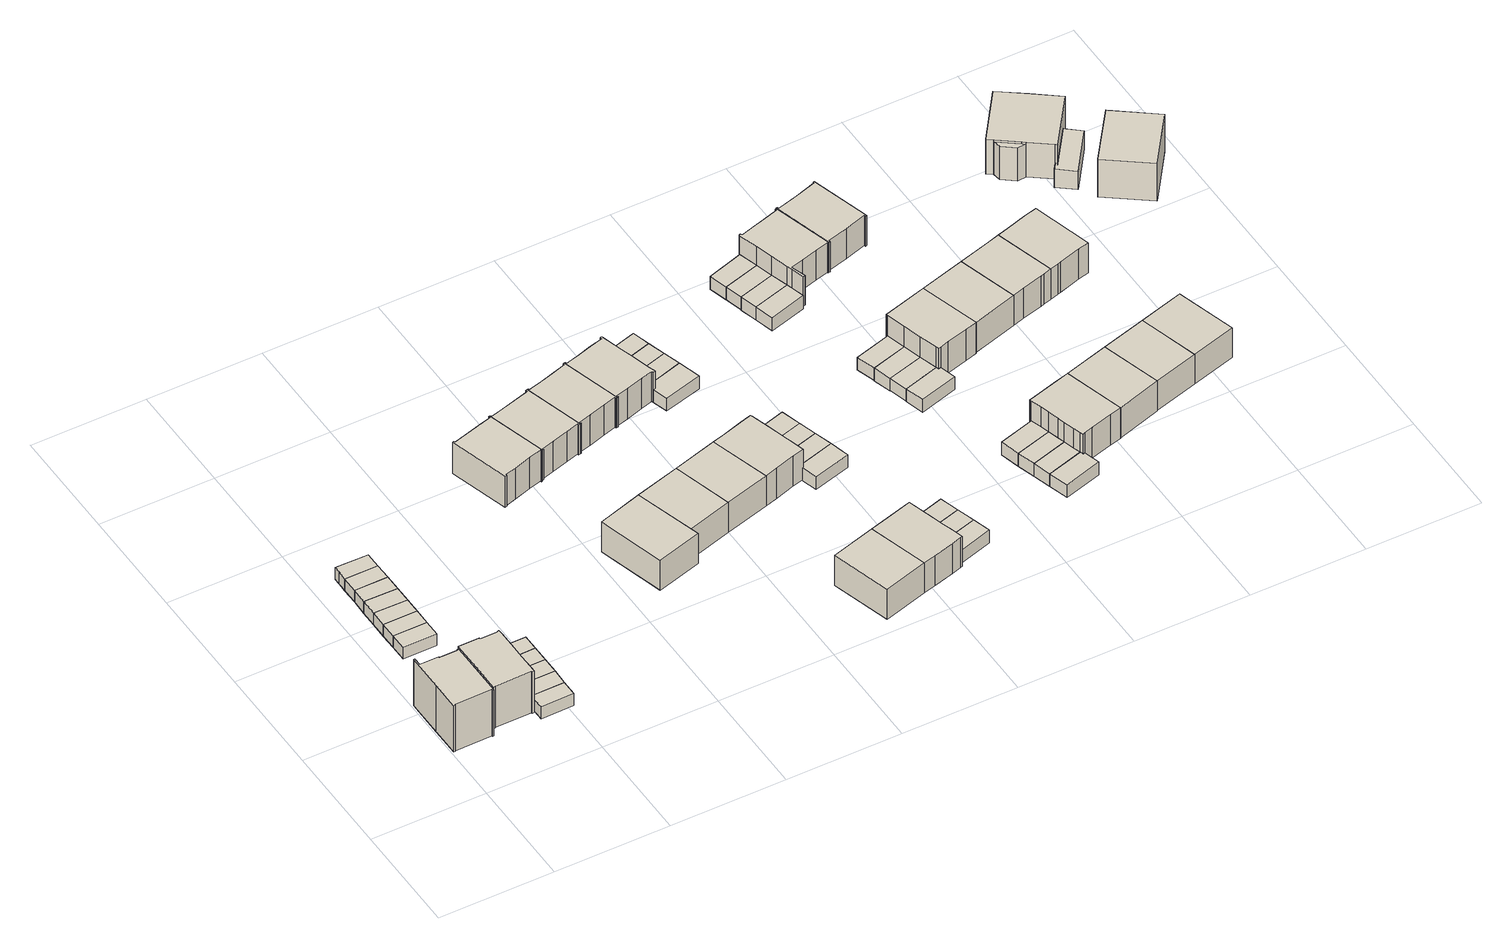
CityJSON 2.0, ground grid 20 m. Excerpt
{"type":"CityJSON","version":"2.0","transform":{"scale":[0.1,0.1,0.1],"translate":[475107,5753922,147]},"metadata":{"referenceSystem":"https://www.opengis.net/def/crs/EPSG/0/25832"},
"CityObjects":{
"building1":{"type":"Building","attributes":{"Gemeindeschluessel":"05766056","BezugspunktDach":"2000","function":"31001_1010","measuredHeight":12.07},"address":[{"country":"Germany","locality":"Oerlinghausen","thoroughfareNumber":"76","thoroughfareName":"Schulstraße"}],"geometry":[{"type":"Solid","lod":"1","boundaries":[[[[0,1,2,3,4,5,6,7,8,9,10,11,12,13,14,15]],[[16,17,18,19,20,21,22,23,24,25,26,27,28,29,30,31]],[[16,31,15,14]],[[17,16,14,13]],[[18,17,13,12]],[[19,18,12,11]],[[20,19,11,10]],[[21,20,10,9]],[[22,21,9,8]],[[23,22,8,7]],[[24,23,7,6]],[[25,24,6,5]],[[26,25,5,4]],[[27,26,4,3]],[[28,27,3,2]],[[29,28,2,1]],[[30,29,1,0]],[[31,30,0,15]]]]}]},
"building2":{"type":"Building","attributes":{"Gemeindeschluessel":"05766056","BezugspunktDach":"2000","function":"31001_1010","measuredHeight":10.56},"address":[{"country":"Germany","locality":"Oerlinghausen","thoroughfareNumber":"74","thoroughfareName":"Schulstraße"}],"geometry":[{"type":"Solid","lod":"1","boundaries":[[[[32,33,34,35,36,37,38,39,40,41,42,43,44,45,46,47,48]],[[49,50,51,52,53,54,55,56,57,58,59,60,61,62,63,64,65]],[[49,65,48,47]],[[50,49,47,46]],[[51,50,46,45]],[[52,51,45,44]],[[53,52,44,43]],[[54,53,43,42]],[[55,54,42,41]],[[56,55,41,40]],[[57,56,40,39]],[[58,57,39,38]],[[59,58,38,37]],[[60,59,37,36]],[[61,60,36,35]],[[62,61,35,34]],[[63,62,34,33]],[[64,63,33,32]],[[65,64,32,48]]]]}]},
"building3":{"type":"Building","attributes":{"Gemeindeschluessel":"05766056","BezugspunktDach":"2000","function":"31001_2000","measuredHeight":2.41},"address":[{"country":"Germany","locality":"Oerlinghausen","thoroughfareNumber":"72","thoroughfareName":"Schulstraße"}],"geometry":[{"type":"Solid","lod":"1","boundaries":[[[[66,67,68,69]],[[70,71,72,73]],[[70,73,69,68]],[[71,70,68,67]],[[72,71,67,66]],[[73,72,66,69]]]]}]},
"building4":{"type":"Building","attributes":{"Gemeindeschluessel":"05766056","BezugspunktDach":"2000","function":"31001_2000","measuredHeight":2.42},"address":[{"country":"Germany","locality":"Oerlinghausen","thoroughfareNumber":"72","thoroughfareName":"Schulstraße"}],"geometry":[{"type":"Solid","lod":"1","boundaries":[[[[74,75,66,69]],[[72,76,77,73]],[[72,73,69,66]],[[76,72,66,75]],[[77,76,75,74]],[[73,77,74,69]]]]}]},
"building5":{"type":"Building","attributes":{"Gemeindeschluessel":"05766056","BezugspunktDach":"2000","function":"31001_2000","measuredHeight":2.41},"address":[{"country":"Germany","locality":"Oerlinghausen","thoroughfareNumber":"72","thoroughfareName":"Schulstraße"}],"geometry":[{"type":"Solid","lod":"1","boundaries":[[[[78,79,75,74]],[[76,80,81,77]],[[76,77,74,75]],[[80,76,75,79]],[[81,80,79,78]],[[77,81,78,74]]]]}]},
"building6":{"type":"Building","attributes":{"Gemeindeschluessel":"05766056","BezugspunktDach":"2000","function":"31001_2000","measuredHeight":2.42},"address":[{"country":"Germany","locality":"Oerlinghausen","thoroughfareNumber":"72","thoroughfareName":"Schulstraße"}],"geometry":[{"type":"Solid","lod":"1","boundaries":[[[[82,79,78,83]],[[81,80,84,85]],[[81,85,83,78]],[[80,81,78,79]],[[84,80,79,82]],[[85,84,82,83]]]]}]},
"building7":{"type":"Building","attributes":{"Gemeindeschluessel":"05766056","BezugspunktDach":"2000","function":"31001_2000","measuredHeight":2.37},"address":[{"country":"Germany","locality":"Oerlinghausen","thoroughfareNumber":"72","thoroughfareName":"Schulstraße"}],"geometry":[{"type":"Solid","lod":"1","boundaries":[[[[86,82,83,87]],[[85,84,88,89]],[[85,89,87,83]],[[84,85,83,82]],[[88,84,82,86]],[[89,88,86,87]]]]}]},
"building8":{"type":"Building","attributes":{"Gemeindeschluessel":"05766056","BezugspunktDach":"2000","function":"31001_2000","measuredHeight":2.38},"address":[{"country":"Germany","locality":"Oerlinghausen","thoroughfareNumber":"74","thoroughfareName":"Schulstraße"}],"geometry":[{"type":"Solid","lod":"1","boundaries":[[[[90,91,92,93,94]],[[95,96,97,98,99]],[[95,99,94,93]],[[96,95,93,92]],[[97,96,92,91]],[[98,97,91,90]],[[99,98,90,94]]]]}]},
"building9":{"type":"Building","attributes":{"Gemeindeschluessel":"05766056","BezugspunktDach":"2000","function":"31001_2000","measuredHeight":2.37},"address":[{"country":"Germany","locality":"Oerlinghausen","thoroughfareNumber":"72","thoroughfareName":"Schulstraße"}],"geometry":[{"type":"Solid","lod":"1","boundaries":[[[[100,86,87,101]],[[89,88,102,103]],[[89,103,101,87]],[[88,89,87,86]],[[102,88,86,100]],[[103,102,100,101]]]]}]},
"building10":{"type":"Building","attributes":{"Gemeindeschluessel":"05766056","BezugspunktDach":"2000","function":"31001_2000","measuredHeight":2.39},"address":[{"country":"Germany","locality":"Oerlinghausen","thoroughfareNumber":"74","thoroughfareName":"Schulstraße"}],"geometry":[{"type":"Solid","lod":"1","boundaries":[[[[104,105,91,90]],[[97,106,107,98]],[[97,98,90,91]],[[106,97,91,105]],[[107,106,105,104]],[[98,107,104,90]]]]}]},
"building11":{"type":"Building","attributes":{"Gemeindeschluessel":"05766056","BezugspunktDach":"2000","function":"31001_2000","measuredHeight":2.35},"address":[{"country":"Germany","locality":"Oerlinghausen","thoroughfareNumber":"72","thoroughfareName":"Schulstraße"}],"geometry":[{"type":"Solid","lod":"1","boundaries":[[[[108,109,100,101,110]],[[103,102,111,112,113]],[[103,113,110,101]],[[102,103,101,100]],[[111,102,100,109]],[[112,111,109,108]],[[113,112,108,110]]]]}]},
"building12":{"type":"Building","attributes":{"Gemeindeschluessel":"05766056","BezugspunktDach":"2000","function":"31001_2000","measuredHeight":2.39},"address":[{"country":"Germany","locality":"Oerlinghausen","thoroughfareNumber":"74","thoroughfareName":"Schulstraße"}],"geometry":[{"type":"Solid","lod":"1","boundaries":[[[[114,115,105,104]],[[106,116,117,107]],[[106,107,104,105]],[[116,106,105,115]],[[117,116,115,114]],[[107,117,114,104]]]]}]},
"building13":{"type":"Building","attributes":{"Gemeindeschluessel":"05766056","BezugspunktDach":"2000","function":"31001_2000","measuredHeight":2.38},"address":[{"country":"Germany","locality":"Oerlinghausen","thoroughfareNumber":"74","thoroughfareName":"Schulstraße"}],"geometry":[{"type":"Solid","lod":"1","boundaries":[[[[118,119,115,114]],[[116,120,121,117]],[[116,117,114,115]],[[120,116,115,119]],[[121,120,119,118]],[[117,121,118,114]]]]}]},
"building14":{"type":"Building","attributes":{"Gemeindeschluessel":"05766056","BezugspunktDach":"2000","function":"31001_2000","measuredHeight":2.38},"address":[{"country":"Germany","locality":"Oerlinghausen","thoroughfareNumber":"74","thoroughfareName":"Schulstraße"}],"geometry":[{"type":"Solid","lod":"1","boundaries":[[[[122,123,124,119,118]],[[120,125,126,127,121]],[[120,121,118,119]],[[125,120,119,124]],[[126,125,124,123]],[[127,126,123,122]],[[121,127,122,118]]]]}]},
"building15":{"type":"Building","attributes":{"Gemeindeschluessel":"05766056","BezugspunktDach":"2000","function":"31001_1010","measuredHeight":8.45},"address":[{"country":"Germany","locality":"Oerlinghausen","thoroughfareNumber":"94","thoroughfareName":"Schulstraße"}],"geometry":[{"type":"Solid","lod":"1","boundaries":[[[[128,129,130,131,132,133,134,135,136,137,138,139,140,141,142,143]],[[144,145,146,147,148,149,150,151,152,153,154,155,156,157,158,159]],[[144,159,143,142]],[[145,144,142,141]],[[146,145,141,140]],[[147,146,140,139]],[[148,147,139,138]],[[149,148,138,137]],[[150,149,137,136]],[[151,150,136,135]],[[152,151,135,134]],[[153,152,134,133]],[[154,153,133,132]],[[155,154,132,131]],[[156,155,131,130]],[[157,156,130,129]],[[158,157,129,128]],[[159,158,128,143]]]]}]},
"building16":{"type":"Building","attributes":{"Gemeindeschluessel":"05766056","BezugspunktDach":"2000","function":"31001_1010","measuredHeight":8.39},"address":[{"country":"Germany","locality":"Oerlinghausen","thoroughfareNumber":"8","thoroughfareName":"Flachsweg"}],"geometry":[{"type":"Solid","lod":"1","boundaries":[[[[160,161,162,163]],[[164,165,166,167]],[[164,167,163,162]],[[165,164,162,161]],[[166,165,161,160]],[[167,166,160,163]]]]}]},
"building17":{"type":"Building","attributes":{"Gemeindeschluessel":"05766056","BezugspunktDach":"2000","function":"31001_1010","measuredHeight":8.44},"address":[{"country":"Germany","locality":"Oerlinghausen","thoroughfareNumber":"96","thoroughfareName":"Schulstraße"}],"geometry":[{"type":"Solid","lod":"1","boundaries":[[[[168,169,170,171,172,173,174,175,176,177,178,179,180,181,182,183]],[[184,185,186,187,188,189,190,191,192,193,194,195,196,197,198,199]],[[184,199,183,182]],[[185,184,182,181]],[[186,185,181,180]],[[187,186,180,179]],[[188,187,179,178]],[[189,188,178,177]],[[190,189,177,176]],[[191,190,176,175]],[[192,191,175,174]],[[193,192,174,173]],[[194,193,173,172]],[[195,194,172,171]],[[196,195,171,170]],[[197,196,170,169]],[[198,197,169,168]],[[199,198,168,183]]]]}]},
"building18":{"type":"Building","attributes":{"Gemeindeschluessel":"05766056","BezugspunktDach":"2000","function":"31001_1010","measuredHeight":8.37},"address":[{"country":"Germany","locality":"Oerlinghausen","thoroughfareNumber":"6","thoroughfareName":"Flachsweg"}],"geometry":[{"type":"Solid","lod":"1","boundaries":[[[[200,160,201,202]],[[203,166,204,205]],[[203,205,202,201]],[[166,203,201,160]],[[204,166,160,200]],[[205,204,200,202]]]]}]},
"building19":{"type":"Building","attributes":{"Gemeindeschluessel":"05766056","BezugspunktDach":"2000","function":"31001_1010","measuredHeight":8.49},"address":[{"country":"Germany","locality":"Oerlinghausen","thoroughfareNumber":"98","thoroughfareName":"Schulstraße"}],"geometry":[{"type":"Solid","lod":"1","boundaries":[[[[206,207,208,209,210,211,183,182,212,213,214,215,216,217,218,219]],[[220,221,222,223,224,225,226,184,199,227,228,229,230,231,232,233]],[[220,233,219,218]],[[221,220,218,217]],[[222,221,217,216]],[[223,222,216,215]],[[224,223,215,214]],[[225,224,214,213]],[[226,225,213,212]],[[184,226,212,182]],[[199,184,182,183]],[[227,199,183,211]],[[228,227,211,210]],[[229,228,210,209]],[[230,229,209,208]],[[231,230,208,207]],[[232,231,207,206]],[[233,232,206,219]]]]}]},
"building20":{"type":"Building","attributes":{"Gemeindeschluessel":"05766056","BezugspunktDach":"2000","function":"31001_1010","measuredHeight":8.4},"address":[{"country":"Germany","locality":"Oerlinghausen","thoroughfareNumber":"4","thoroughfareName":"Flachsweg"}],"geometry":[{"type":"Solid","lod":"1","boundaries":[[[[234,200,202,235]],[[205,204,236,237]],[[205,237,235,202]],[[204,205,202,200]],[[236,204,200,234]],[[237,236,234,235]]]]}]},
"building21":{"type":"Building","attributes":{"Gemeindeschluessel":"05766056","BezugspunktDach":"2000","function":"31001_1010","measuredHeight":8.37},"address":[{"country":"Germany","locality":"Oerlinghausen","thoroughfareNumber":"12","thoroughfareName":"Flachsweg"}],"geometry":[{"type":"Solid","lod":"1","boundaries":[[[[238,239,240,241]],[[242,243,244,245]],[[242,245,241,240]],[[243,242,240,239]],[[244,243,239,238]],[[245,244,238,241]]]]}]},
"building22":{"type":"Building","attributes":{"Gemeindeschluessel":"05766056","BezugspunktDach":"2000","function":"31001_1010","measuredHeight":8.47},"address":[{"country":"Germany","locality":"Oerlinghausen","thoroughfareNumber":"100","thoroughfareName":"Schulstraße"}],"geometry":[{"type":"Solid","lod":"1","boundaries":[[[[246,247,248,249,250,251,252,253,219,218,254,255,256,257,258,259,260,261,262,263,264]],[[265,266,267,268,269,270,271,272,273,274,220,233,275,276,277,278,279,280,281,282,283]],[[265,283,264,263]],[[266,265,263,262]],[[267,266,262,261]],[[268,267,261,260]],[[269,268,260,259]],[[270,269,259,258]],[[271,270,258,257]],[[272,271,257,256]],[[273,272,256,255]],[[274,273,255,254]],[[220,274,254,218]],[[233,220,218,219]],[[275,233,219,253]],[[276,275,253,252]],[[277,276,252,251]],[[278,277,251,250]],[[279,278,250,249]],[[280,279,249,248]],[[281,280,248,247]],[[282,281,247,246]],[[283,282,246,264]]]]}]},
"building23":{"type":"Building","attributes":{"Gemeindeschluessel":"05766056","BezugspunktDach":"2000","function":"31001_1010","measuredHeight":8.4},"address":[{"country":"Germany","locality":"Oerlinghausen","thoroughfareNumber":"2","thoroughfareName":"Flachsweg"}],"geometry":[{"type":"Solid","lod":"1","boundaries":[[[[284,285,286,287,288,289,290,291,292,234,235,293]],[[237,236,294,295,296,297,298,299,300,301,302,303]],[[237,303,293,235]],[[236,237,235,234]],[[294,236,234,292]],[[295,294,292,291]],[[296,295,291,290]],[[297,296,290,289]],[[298,297,289,288]],[[299,298,288,287]],[[300,299,287,286]],[[301,300,286,285]],[[302,301,285,284]],[[303,302,284,293]]]]}]},
"building24":{"type":"Building","attributes":{"Gemeindeschluessel":"05766056","BezugspunktDach":"2000","function":"31001_1010","measuredHeight":8.4},"address":[{"country":"Germany","locality":"Oerlinghausen","thoroughfareNumber":"10","thoroughfareName":"Flachsweg"}],"geometry":[{"type":"Solid","lod":"1","boundaries":[[[[304,305,306,307,308,309,310,311,312,313,238,241,314]],[[245,244,315,316,317,318,319,320,321,322,323,324,325]],[[245,325,314,241]],[[244,245,241,238]],[[315,244,238,313]],[[316,315,313,312]],[[317,316,312,311]],[[318,317,311,310]],[[319,318,310,309]],[[320,319,309,308]],[[321,320,308,307]],[[322,321,307,306]],[[323,322,306,305]],[[324,323,305,304]],[[325,324,304,314]]]]}]},
"building25":{"type":"Building","attributes":{"Gemeindeschluessel":"05766056","BezugspunktDach":"2000","function":"31001_2000","measuredHeight":2.62},"address":[{"country":"Germany","locality":"Oerlinghausen","thoroughfareNumber":"100","thoroughfareName":"Schulstraße"}],"geometry":[{"type":"Solid","lod":"1","boundaries":[[[[326,327,328,329,330,331]],[[332,269,268,267,333,334]],[[332,334,331,330]],[[269,332,330,329]],[[268,269,329,328]],[[267,268,328,327]],[[333,267,327,326]],[[334,333,326,331]]]]}]},
"building26":{"type":"Building","attributes":{"Gemeindeschluessel":"05766056","BezugspunktDach":"2000","function":"31001_2000","measuredHeight":2.62},"address":[{"country":"Germany","locality":"Oerlinghausen","thoroughfareNumber":"98","thoroughfareName":"Schulstraße"}],"geometry":[{"type":"Solid","lod":"1","boundaries":[[[[335,336,327,326]],[[267,266,337,333]],[[267,333,326,327]],[[266,267,327,336]],[[337,266,336,335]],[[333,337,335,326]]]]}]},
"building27":{"type":"Building","attributes":{"Gemeindeschluessel":"05766056","BezugspunktDach":"2000","function":"31001_2000","measuredHeight":2.62},"address":[{"country":"Germany","locality":"Oerlinghausen","thoroughfareNumber":"96","thoroughfareName":"Schulstraße"}],"geometry":[{"type":"Solid","lod":"1","boundaries":[[[[338,339,336,335]],[[266,265,340,337]],[[266,337,335,336]],[[265,266,336,339]],[[340,265,339,338]],[[337,340,338,335]]]]}]},
"building28":{"type":"Building","attributes":{"Gemeindeschluessel":"05766056","BezugspunktDach":"2000","function":"31001_2000","measuredHeight":2.6},"address":[{"country":"Germany","locality":"Oerlinghausen","thoroughfareNumber":"94","thoroughfareName":"Schulstraße"}],"geometry":[{"type":"Solid","lod":"1","boundaries":[[[[341,342,339,338]],[[265,283,343,340]],[[265,340,338,339]],[[283,265,339,342]],[[343,283,342,341]],[[340,343,341,338]]]]}]},
"building29":{"type":"Building","attributes":{"Gemeindeschluessel":"05766056","BezugspunktDach":"2000","function":"31001_2000","measuredHeight":2.62},"address":[{"country":"Germany","locality":"Oerlinghausen","thoroughfareNumber":"2","thoroughfareName":"Flachsweg"}],"geometry":[{"type":"Solid","lod":"1","boundaries":[[[[344,345,346,347,348,349]],[[350,351,352,353,354,355]],[[350,355,349,348]],[[351,350,348,347]],[[352,351,347,346]],[[353,352,346,345]],[[354,353,345,344]],[[355,354,344,349]]]]}]},
"building30":{"type":"Building","attributes":{"Gemeindeschluessel":"05766056","BezugspunktDach":"2000","function":"31001_2000","measuredHeight":2.57},"address":[{"country":"Germany","locality":"Oerlinghausen","thoroughfareNumber":"4","thoroughfareName":"Flachsweg"}],"geometry":[{"type":"Solid","lod":"1","boundaries":[[[[356,357,345,344]],[[353,358,359,354]],[[353,354,344,345]],[[358,353,345,357]],[[359,358,357,356]],[[354,359,356,344]]]]}]},
"building31":{"type":"Building","attributes":{"Gemeindeschluessel":"05766056","BezugspunktDach":"2000","function":"31001_2000","measuredHeight":2.58},"address":[{"country":"Germany","locality":"Oerlinghausen","thoroughfareNumber":"6","thoroughfareName":"Flachsweg"}],"geometry":[{"type":"Solid","lod":"1","boundaries":[[[[360,361,357,356]],[[358,362,363,359]],[[358,359,356,357]],[[362,358,357,361]],[[363,362,361,360]],[[359,363,360,356]]]]}]},
"building32":{"type":"Building","attributes":{"Gemeindeschluessel":"05766056","BezugspunktDach":"2000","function":"31001_2000","measuredHeight":2.58},"address":[{"country":"Germany","locality":"Oerlinghausen","thoroughfareNumber":"8","thoroughfareName":"Flachsweg"}],"geometry":[{"type":"Solid","lod":"1","boundaries":[[[[364,365,361,360]],[[362,366,367,363]],[[362,363,360,361]],[[366,362,361,365]],[[367,366,365,364]],[[363,367,364,360]]]]}]},
"building33":{"type":"Building","attributes":{"Gemeindeschluessel":"05766056","BezugspunktDach":"2000","function":"31001_2000","measuredHeight":2.62},"address":[{"country":"Germany","locality":"Oerlinghausen","thoroughfareNumber":"12","thoroughfareName":"Flachsweg"}],"geometry":[{"type":"Solid","lod":"1","boundaries":[[[[368,369,370,371]],[[372,320,373,374]],[[372,374,371,370]],[[320,372,370,369]],[[373,320,369,368]],[[374,373,368,371]]]]}]},
"building34":{"type":"Building","attributes":{"Gemeindeschluessel":"05766056","BezugspunktDach":"2000","function":"31001_2000","measuredHeight":2.63},"address":[{"country":"Germany","locality":"Oerlinghausen","thoroughfareNumber":"14","thoroughfareName":"Flachsweg"}],"geometry":[{"type":"Solid","lod":"1","boundaries":[[[[375,376,369,368]],[[320,319,377,373]],[[320,373,368,369]],[[319,320,369,376]],[[377,319,376,375]],[[373,377,375,368]]]]}]},
"building35":{"type":"Building","attributes":{"Gemeindeschluessel":"05766056","BezugspunktDach":"2000","function":"31001_2000","measuredHeight":2.67},"address":[{"country":"Germany","locality":"Oerlinghausen","thoroughfareNumber":"16","thoroughfareName":"Flachsweg"}],"geometry":[{"type":"Solid","lod":"1","boundaries":[[[[378,379,376,375]],[[319,380,381,377]],[[319,377,375,376]],[[380,319,376,379]],[[381,380,379,378]],[[377,381,378,375]]]]}]},
"building36":{"type":"Building","attributes":{"Gemeindeschluessel":"05766056","BezugspunktDach":"2000","function":"31001_2000","measuredHeight":2.63},"address":[{"country":"Germany","locality":"Oerlinghausen","thoroughfareNumber":"102","thoroughfareName":"Schulstraße"}],"geometry":[{"type":"Solid","lod":"1","boundaries":[[[[382,383,384,385,386]],[[387,388,389,390,391]],[[387,391,386,385]],[[388,387,385,384]],[[389,388,384,383]],[[390,389,383,382]],[[391,390,382,386]]]]}]},
"building37":{"type":"Building","attributes":{"Gemeindeschluessel":"05766056","BezugspunktDach":"2000","function":"31001_2000","measuredHeight":2.62},"address":[{"country":"Germany","locality":"Oerlinghausen","thoroughfareNumber":"104","thoroughfareName":"Schulstraße"}],"geometry":[{"type":"Solid","lod":"1","boundaries":[[[[392,393,384,383]],[[388,394,395,389]],[[388,389,383,384]],[[394,388,384,393]],[[395,394,393,392]],[[389,395,392,383]]]]}]},
"building38":{"type":"Building","attributes":{"Gemeindeschluessel":"05766056","BezugspunktDach":"2000","function":"31001_2000","measuredHeight":2.62},"address":[{"country":"Germany","locality":"Oerlinghausen","thoroughfareNumber":"106","thoroughfareName":"Schulstraße"}],"geometry":[{"type":"Solid","lod":"1","boundaries":[[[[396,397,393,392]],[[398,399,400,401]],[[398,401,392,393]],[[399,398,393,397]],[[400,399,397,396]],[[401,400,396,392]]]]}]},
"building39":{"type":"Building","attributes":{"Gemeindeschluessel":"05766056","BezugspunktDach":"2000","function":"31001_2000","measuredHeight":2.61},"address":[{"country":"Germany","locality":"Oerlinghausen","thoroughfareNumber":"108","thoroughfareName":"Schulstraße"}],"geometry":[{"type":"Solid","lod":"1","boundaries":[[[[402,403,397,396]],[[399,404,405,400]],[[399,400,396,397]],[[404,399,397,403]],[[405,404,403,402]],[[400,405,402,396]]]]}]},
"building40":{"type":"Building","attributes":{"Gemeindeschluessel":"05766056","BezugspunktDach":"2000","function":"31001_2000","measuredHeight":2.57},"address":[{"country":"Germany","locality":"Oerlinghausen","thoroughfareNumber":"3","thoroughfareName":"Flachsweg"}],"geometry":[{"type":"Solid","lod":"1","boundaries":[[[[406,407,408,409]],[[410,411,412,413]],[[410,413,409,408]],[[411,410,408,407]],[[412,411,407,406]],[[413,412,406,409]]]]}]},
"building41":{"type":"Building","attributes":{"Gemeindeschluessel":"05766056","BezugspunktDach":"2000","function":"31001_2000","measuredHeight":2.57},"address":[{"country":"Germany","locality":"Oerlinghausen","thoroughfareNumber":"5","thoroughfareName":"Flachsweg"}],"geometry":[{"type":"Solid","lod":"1","boundaries":[[[[414,415,407,406]],[[416,417,418,419]],[[416,419,406,407]],[[417,416,407,415]],[[418,417,415,414]],[[419,418,414,406]]]]}]},
"building42":{"type":"Building","attributes":{"Gemeindeschluessel":"05766056","BezugspunktDach":"2000","function":"31001_2000","measuredHeight":2.55},"address":[{"country":"Germany","locality":"Oerlinghausen","thoroughfareNumber":"7","thoroughfareName":"Flachsweg"}],"geometry":[{"type":"Solid","lod":"1","boundaries":[[[[420,421,415,414]],[[422,423,424,425]],[[422,425,414,415]],[[423,422,415,421]],[[424,423,421,420]],[[425,424,420,414]]]]}]},
"building43":{"type":"Building","attributes":{"Gemeindeschluessel":"05766056","BezugspunktDach":"2000","function":"31001_2000","measuredHeight":2.6},"address":[{"country":"Germany","locality":"Oerlinghausen","thoroughfareNumber":"1","thoroughfareName":"Flachsweg"}],"geometry":[{"type":"Solid","lod":"1","boundaries":[[[[408,426,427,428,429,409]],[[430,431,432,433,434,435]],[[430,435,409,429]],[[431,430,429,428]],[[432,431,428,427]],[[433,432,427,426]],[[434,433,426,408]],[[435,434,408,409]]]]}]},
"building44":{"type":"Building","attributes":{"Gemeindeschluessel":"05766056","BezugspunktDach":"2000","function":"31001_2000","measuredHeight":2.63},"address":[{"country":"Germany","locality":"Oerlinghausen","thoroughfareNumber":"11","thoroughfareName":"Flachsweg"}],"geometry":[{"type":"Solid","lod":"1","boundaries":[[[[436,437,438,439,440]],[[441,442,443,444,445]],[[441,445,440,439]],[[442,441,439,438]],[[443,442,438,437]],[[444,443,437,436]],[[445,444,436,440]]]]}]},
"building45":{"type":"Building","attributes":{"Gemeindeschluessel":"05766056","BezugspunktDach":"2000","function":"31001_2000","measuredHeight":2.63},"address":[{"country":"Germany","locality":"Oerlinghausen","thoroughfareNumber":"13","thoroughfareName":"Flachsweg"}],"geometry":[{"type":"Solid","lod":"1","boundaries":[[[[446,447,448,438,437]],[[442,449,450,451,443]],[[442,443,437,438]],[[449,442,438,448]],[[450,449,448,447]],[[451,450,447,446]],[[443,451,446,437]]]]}]},
"building46":{"type":"Building","attributes":{"Gemeindeschluessel":"05766056","BezugspunktDach":"2000","function":"31001_2000","measuredHeight":2.61},"address":[{"country":"Germany","locality":"Oerlinghausen","thoroughfareNumber":"15","thoroughfareName":"Flachsweg"}],"geometry":[{"type":"Solid","lod":"1","boundaries":[[[[452,453,454,448,447]],[[449,455,456,457,450]],[[449,450,447,448]],[[455,449,448,454]],[[456,455,454,453]],[[457,456,453,452]],[[450,457,452,447]]]]}]},
"building47":{"type":"Building","attributes":{"Gemeindeschluessel":"05766056","BezugspunktDach":"2000","function":"31001_2000","measuredHeight":2.69},"address":[{"country":"Germany","locality":"Oerlinghausen","thoroughfareNumber":"9","thoroughfareName":"Flachsweg"}],"geometry":[{"type":"Solid","lod":"1","boundaries":[[[[439,458,459,460,461,440]],[[462,463,464,465,441,445]],[[462,445,440,461]],[[463,462,461,460]],[[464,463,460,459]],[[465,464,459,458]],[[441,465,458,439]],[[445,441,439,440]]]]}]},
"building48":{"type":"Building","attributes":{"Gemeindeschluessel":"05766056","BezugspunktDach":"2000","function":"31001_1010","measuredHeight":8.4},"address":[{"country":"Germany","locality":"Oerlinghausen","thoroughfareNumber":"102","thoroughfareName":"Schulstraße"}],"geometry":[{"type":"Solid","lod":"1","boundaries":[[[[466,467,468,469,470,471,472,473,474,475,476,477,478,479,480,481,482,483,484,485,486]],[[487,488,489,490,491,492,493,494,495,496,497,498,499,500,501,502,503,504,505,506,507]],[[487,507,486,485]],[[488,487,485,484]],[[489,488,484,483]],[[490,489,483,482]],[[491,490,482,481]],[[492,491,481,480]],[[493,492,480,479]],[[494,493,479,478]],[[495,494,478,477]],[[496,495,477,476]],[[497,496,476,475]],[[498,497,475,474]],[[499,498,474,473]],[[500,499,473,472]],[[501,500,472,471]],[[502,501,471,470]],[[503,502,470,469]],[[504,503,469,468]],[[505,504,468,467]],[[506,505,467,466]],[[507,506,466,486]]]]}]},
"building49":{"type":"Building","attributes":{"Gemeindeschluessel":"05766056","BezugspunktDach":"2000","function":"31001_1010","measuredHeight":8.48},"address":[{"country":"Germany","locality":"Oerlinghausen","thoroughfareNumber":"1","thoroughfareName":"Flachsweg"}],"geometry":[{"type":"Solid","lod":"1","boundaries":[[[[508,509,510,511,512,513,514,515,516,517,518,519,520]],[[521,522,523,524,525,526,527,528,529,530,531,532,533]],[[521,533,520,519]],[[522,521,519,518]],[[523,522,518,517]],[[524,523,517,516]],[[525,524,516,515]],[[526,525,515,514]],[[527,526,514,513]],[[528,527,513,512]],[[529,528,512,511]],[[530,529,511,510]],[[531,530,510,509]],[[532,531,509,508]],[[533,532,508,520]]]]}]},
"building50":{"type":"Building","attributes":{"Gemeindeschluessel":"05766056","BezugspunktDach":"2000","function":"31001_1010","measuredHeight":8.49},"address":[{"country":"Germany","locality":"Oerlinghausen","thoroughfareNumber":"9","thoroughfareName":"Flachsweg"}],"geometry":[{"type":"Solid","lod":"1","boundaries":[[[[534,535,536,537,538,539,540,541,542,543,544,545,546,547,548,549]],[[550,551,552,553,554,555,556,557,558,559,560,561,562,563,564,565]],[[550,565,549,548]],[[551,550,548,547]],[[552,551,547,546]],[[553,552,546,545]],[[554,553,545,544]],[[555,554,544,543]],[[556,555,543,542]],[[557,556,542,541]],[[558,557,541,540]],[[559,558,540,539]],[[560,559,539,538]],[[561,560,538,537]],[[562,561,537,536]],[[563,562,536,535]],[[564,563,535,534]],[[565,564,534,549]]]]}]},
"building51":{"type":"Building","attributes":{"Gemeindeschluessel":"05766056","BezugspunktDach":"2000","function":"31001_1010","measuredHeight":8.35},"address":[{"country":"Germany","locality":"Oerlinghausen","thoroughfareNumber":"104","thoroughfareName":"Schulstraße"}],"geometry":[{"type":"Solid","lod":"1","boundaries":[[[[566,567,568,569,570,571,572,573,574,575,576,577,578,579]],[[580,581,582,583,584,585,487,507,586,587,588,589,590,591]],[[580,591,579,578]],[[581,580,578,577]],[[582,581,577,576]],[[583,582,576,575]],[[584,583,575,574]],[[585,584,574,573]],[[487,585,573,572]],[[507,487,572,571]],[[586,507,571,570]],[[587,586,570,569]],[[588,587,569,568]],[[589,588,568,567]],[[590,589,567,566]],[[591,590,566,579]]]]}]},
"building52":{"type":"Building","attributes":{"Gemeindeschluessel":"05766056","BezugspunktDach":"2000","function":"31001_1010","measuredHeight":8.32},"address":[{"country":"Germany","locality":"Oerlinghausen","thoroughfareNumber":"3","thoroughfareName":"Flachsweg"}],"geometry":[{"type":"Solid","lod":"1","boundaries":[[[[592,511,510,593]],[[594,595,596,597]],[[594,597,593,510]],[[595,594,510,511]],[[596,595,511,592]],[[597,596,592,593]]]]}]},
"building53":{"type":"Building","attributes":{"Gemeindeschluessel":"05766056","BezugspunktDach":"2000","function":"31001_1010","measuredHeight":8.34},"address":[{"country":"Germany","locality":"Oerlinghausen","thoroughfareNumber":"11","thoroughfareName":"Flachsweg"}],"geometry":[{"type":"Solid","lod":"1","boundaries":[[[[598,537,536,599]],[[600,601,602,603]],[[600,603,599,536]],[[601,600,536,537]],[[602,601,537,598]],[[603,602,598,599]]]]}]},
"building54":{"type":"Building","attributes":{"Gemeindeschluessel":"05766056","BezugspunktDach":"2000","function":"31001_1010","measuredHeight":8.32},"address":[{"country":"Germany","locality":"Oerlinghausen","thoroughfareNumber":"5","thoroughfareName":"Flachsweg"}],"geometry":[{"type":"Solid","lod":"1","boundaries":[[[[604,605,606,607,608,609,592,593,610]],[[597,596,611,612,613,614,615,616,617]],[[597,617,610,593]],[[596,597,593,592]],[[611,596,592,609]],[[612,611,609,608]],[[613,612,608,607]],[[614,613,607,606]],[[615,614,606,605]],[[616,615,605,604]],[[617,616,604,610]]]]}]},
"building55":{"type":"Building","attributes":{"Gemeindeschluessel":"05766056","BezugspunktDach":"2000","function":"31001_1010","measuredHeight":8.29},"address":[{"country":"Germany","locality":"Oerlinghausen","thoroughfareNumber":"13","thoroughfareName":"Flachsweg"}],"geometry":[{"type":"Solid","lod":"1","boundaries":[[[[618,598,599,619]],[[620,621,622,623]],[[620,623,619,599]],[[621,620,599,598]],[[622,621,598,618]],[[623,622,618,619]]]]}]},
"building56":{"type":"Building","attributes":{"Gemeindeschluessel":"05766056","BezugspunktDach":"2000","function":"31001_1010","measuredHeight":8.35},"address":[{"country":"Germany","locality":"Oerlinghausen","thoroughfareNumber":"7","thoroughfareName":"Flachsweg"}],"geometry":[{"type":"Solid","lod":"1","boundaries":[[[[624,625,626,627,628,629,607,606,630]],[[614,613,631,632,633,634,635,636,637]],[[614,637,630,606]],[[613,614,606,607]],[[631,613,607,629]],[[632,631,629,628]],[[633,632,628,627]],[[634,633,627,626]],[[635,634,626,625]],[[636,635,625,624]],[[637,636,624,630]]]]}]},
"building57":{"type":"Building","attributes":{"Gemeindeschluessel":"05766056","BezugspunktDach":"2000","function":"31001_1010","measuredHeight":8.3},"address":[{"country":"Germany","locality":"Oerlinghausen","thoroughfareNumber":"15","thoroughfareName":"Flachsweg"}],"geometry":[{"type":"Solid","lod":"1","boundaries":[[[[638,618,619,639]],[[623,622,640,641]],[[623,641,639,619]],[[622,623,619,618]],[[640,622,618,638]],[[641,640,638,639]]]]}]},
"building58":{"type":"Building","attributes":{"Gemeindeschluessel":"05766056","function":"31001_1010"},"address":[{"country":"Germany","locality":"Oerlinghausen","thoroughfareNumber":"110","thoroughfareName":"Schulstraße"}],"children":["building58-1","building58-2"]},
"building58-1":{"type":"BuildingPart","attributes":{"BezugspunktDach":"2000","measuredHeight":9.16,"storeysAboveGround":1},"parents":["building58"],"geometry":[{"type":"Solid","lod":"1","boundaries":[[[[642,643,644,645,646,647,648,649,650]],[[651,652,653,654,655,656,657,658,659]],[[651,659,650,649]],[[652,651,649,648]],[[653,652,648,647]],[[654,653,647,646]],[[655,654,646,645]],[[656,655,645,644]],[[657,656,644,643]],[[658,657,643,642]],[[659,658,642,650]]]]}]},
"building58-2":{"type":"BuildingPart","attributes":{"BezugspunktDach":"2000","measuredHeight":6.68,"storeysAboveGround":1},"address":[{"country":"Germany","locality":"Oerlinghausen","thoroughfareNumber":"110","thoroughfareName":"Schulstraße"}],"parents":["building58"],"geometry":[{"type":"Solid","lod":"1","boundaries":[[[[660,661,662,663]],[[664,665,655,653]],[[664,653,663,662]],[[665,664,662,661]],[[655,665,661,660]],[[653,655,660,663]]]]}]},
"building59":{"type":"Building","attributes":{"Gemeindeschluessel":"05766056","BezugspunktDach":"2000","function":"31001_2463","measuredHeight":3.73},"address":[{"country":"Germany","locality":"Oerlinghausen","thoroughfareNumber":"110","thoroughfareName":"Schulstraße"}],"geometry":[{"type":"Solid","lod":"1","boundaries":[[[[666,667,668,669,670,671]],[[672,673,674,675,676,677]],[[672,677,671,670]],[[673,672,670,669]],[[674,673,669,668]],[[675,674,668,667]],[[676,675,667,666]],[[677,676,666,671]]]]}]},
"building60":{"type":"Building","attributes":{"Gemeindeschluessel":"05766056","BezugspunktDach":"2000","function":"31001_1010","measuredHeight":9.84,"storeysAboveGround":2},"address":[{"country":"Germany","locality":"Oerlinghausen","thoroughfareNumber":"112","thoroughfareName":"Schulstraße"}],"geometry":[{"type":"Solid","lod":"1","boundaries":[[[[678,679,680,681]],[[682,683,684,685]],[[682,685,681,680]],[[683,682,680,679]],[[684,683,679,678]],[[685,684,678,681]]]]}]}
},
"vertices":[
[39,206,96],[6,206,96],[6,220,96],[4,220,96],[4,153,96],[4,102,96],[7,102,96],[7,103,96],[71,104,96],[71,102,96],[73,102,96],[73,154,96],[73,206,96],[71,206,96],[71,204,96],[39,204,96],[71,204,2],[71,206,2],[73,206,2],[73,154,2],[73,102,2],[71,102,2],[71,104,2],[7,103,2],[7,102,2],[4,102,2],[4,153,2],[4,220,2],[6,220,2],[6,206,2],[39,206,2],[39,204,2],
[109,206,101],[73,206,101],[73,154,101],[73,102,101],[76,102,101],[76,103,101],[139,104,101],[139,102,101],[143,102,101],[143,111,101],[143,140,101],[143,153,101],[143,169,101],[143,197,101],[143,206,101],[139,204,101],[109,204,101],[139,204,17],[143,206,17],[143,197,17],[143,169,17],[143,153,17],[143,140,17],[143,111,17],[143,102,17],[139,102,17],[139,104,17],[76,103,17],[76,102,17],[73,102,17],[73,154,17],[73,206,17],[109,206,17],[109,204,17],
[34,331,41],[34,302,41],[92,302,41],[92,331,41],[92,302,17],[34,302,17],[34,331,17],[92,331,17],
[92,360,41],[34,360,41],[34,360,17],[92,360,17],
[92,388,41],[34,389,41],[34,389,17],[92,388,17],
[34,418,41],[92,417,41],[34,418,17],[92,417,17],
[35,446,41],[92,446,41],[35,446,17],[92,446,17],
[200,111,44],[143,111,44],[143,102,44],[143,82,44],[200,83,44],[143,82,20],[143,102,20],[143,111,20],[200,111,20],[200,83,20],
[35,475,41],[92,475,41],[35,475,17],[92,475,17],
[201,140,44],[143,140,44],[143,140,20],[201,140,20],
[35,504,41],[35,492,41],[92,503,41],[35,492,17],[35,504,17],[92,503,17],
[201,169,44],[143,169,44],[143,169,20],[201,169,20],
[201,198,44],[143,197,44],[143,197,20],[201,198,20],
[201,226,44],[143,226,44],[143,206,44],[143,206,20],[143,226,20],[201,226,20],
[373,629,89],[374,626,89],[352,620,89],[323,612,89],[302,606,89],[301,608,89],[298,607,89],[328,503,89],[331,504,89],[331,506,89],[351,512,89],[381,521,89],[403,527,89],[403,524,89],[405,525,89],[375,629,89],[405,525,26],[403,524,26],[403,527,26],[381,521,26],[351,512,26],[331,506,26],[331,504,26],[328,503,26],[298,607,26],[301,608,26],[302,606,26],[323,612,26],[352,620,26],[374,626,26],[373,629,26],[375,629,26],
[479,369,88],[402,346,88],[435,229,88],[513,251,88],[435,229,27],[402,346,27],[479,369,27],[513,251,27],
[450,651,88],[451,648,88],[429,642,88],[400,634,88],[378,628,88],[377,630,88],[375,629,88],[405,525,88],[408,526,88],[407,528,88],[429,534,88],[458,543,88],[480,549,88],[480,546,88],[483,547,88],[453,652,88],[483,547,27],[480,546,27],[480,549,27],[458,543,27],[429,534,27],[407,528,27],[408,526,27],[405,525,27],[375,629,27],[377,630,27],[378,628,27],[400,634,27],[429,642,27],[451,648,27],[450,651,27],[453,652,27],
[557,391,88],[509,265,88],[586,287,88],[509,265,27],[557,391,27],[586,287,27],
[528,673,88],[528,671,88],[506,664,88],[478,656,88],[455,650,88],[455,652,88],[485,548,88],[484,550,88],[506,556,88],[535,565,88],[557,571,88],[558,569,88],[560,569,88],[530,674,88],[560,569,27],[558,569,27],[557,571,27],[535,565,27],[506,556,27],[484,550,27],[485,548,27],[455,652,27],[455,650,27],[478,656,27],[506,664,27],[528,671,27],[528,673,27],[530,674,27],
[634,413,88],[664,309,88],[634,413,27],[664,309,27],
[743,133,84],[666,111,84],[696,7,84],[773,29,84],[696,7,23],[666,111,23],[743,133,23],[773,29,23],
[608,695,88],[607,696,88],[604,695,88],[605,692,88],[583,686,88],[556,678,88],[533,672,88],[532,674,88],[562,570,88],[561,572,88],[583,578,88],[613,587,88],[633,593,88],[634,590,88],[638,591,88],[634,602,88],[626,632,88],[617,662,88],[608,693,88],[617,662,27],[626,632,27],[634,602,27],[638,591,27],[634,590,27],[633,593,27],[613,587,27],[583,578,27],[561,572,27],[562,570,27],[532,674,27],[533,672,27],[556,678,27],[583,686,27],[605,692,27],[604,695,27],[607,696,27],[608,695,27],[608,693,27],
[721,326,88],[741,331,88],[735,353,88],[731,368,88],[722,399,88],[712,433,88],[711,435,88],[690,429,88],[656,419,88],[685,315,88],[656,419,27],[690,429,27],[711,435,27],[712,433,27],[722,399,27],[731,368,27],[735,353,27],[741,331,27],[721,326,27],[685,315,27],
[831,45,84],[848,50,84],[851,51,84],[845,72,84],[840,88,84],[831,119,84],[823,147,84],[821,155,84],[800,149,84],[765,139,84],[794,35,84],[765,139,23],[800,149,23],[821,155,23],[823,147,23],[831,119,23],[840,88,23],[845,72,23],[851,51,23],[848,50,23],[831,45,23],[794,35,23],
[697,620,53],[634,602,53],[638,591,53],[634,590,53],[642,563,53],[708,581,53],[642,563,27],[697,620,27],[708,581,27],
[688,650,53],[626,632,53],[688,650,27],
[679,680,53],[617,662,53],[679,680,27],
[671,711,53],[608,693,53],[671,711,27],
[803,355,52],[740,337,52],[741,331,52],[739,331,52],[747,303,52],[812,321,52],[747,303,26],[739,331,26],[741,331,26],[740,337,26],[803,355,26],[812,321,26],
[794,386,52],[731,368,52],[731,368,26],[794,386,26],
[785,417,52],[722,399,52],[722,399,26],[785,417,26],
[775,451,52],[712,433,52],[712,433,26],[775,451,26],
[903,106,49],[840,88,49],[850,56,49],[912,75,49],[850,56,23],[903,106,23],[912,75,23],
[894,137,49],[831,119,49],[894,137,23],
[884,170,49],[822,152,49],[822,152,23],[884,170,23],
[923,674,56],[920,684,56],[856,666,56],[865,633,56],[929,652,56],[865,633,29],[856,666,29],[920,684,29],[923,674,29],[929,652,29],
[911,714,56],[848,696,56],[848,696,29],[911,714,29],
[903,744,56],[840,726,56],[848,696,30],[840,726,30],[903,744,30],[911,714,30],
[893,777,56],[831,758,56],[831,758,30],[893,777,30],
[1012,449,54],[950,432,54],[959,400,54],[1021,418,54],[959,400,29],[950,432,29],[1012,449,29],[1021,418,29],
[1003,481,54],[941,463,54],[950,432,28],[941,463,28],[1003,481,28],[1012,449,28],
[994,514,54],[931,496,54],[941,463,29],[931,496,29],[994,514,29],[1003,481,29],
[968,367,54],[1035,386,54],[1027,414,54],[1023,413,54],[1023,413,28],[1027,414,28],[1035,386,28],[968,367,28],[959,400,28],[1021,418,28],
[1111,166,49],[1106,185,49],[1043,167,49],[1052,136,49],[1115,154,49],[1052,136,23],[1043,167,23],[1106,185,23],[1111,166,23],[1115,154,23],
[1102,197,49],[1097,216,49],[1034,198,49],[1034,198,23],[1097,216,23],[1102,197,23],
[1093,231,49],[1087,250,49],[1025,232,49],[1025,232,23],[1087,250,23],[1093,231,23],
[1062,102,49],[1128,121,49],[1120,149,49],[1117,148,49],[1117,148,23],[1120,149,23],[1128,121,23],[1062,102,23],
[968,800,94],[969,798,94],[942,790,94],[920,784,94],[897,777,94],[896,780,94],[893,779,94],[893,777,94],[903,744,94],[911,714,94],[920,684,94],[923,674,94],[929,652,94],[933,653,94],[925,678,94],[947,684,94],[975,692,94],[998,698,94],[998,696,94],[1000,697,94],[970,801,94],[1000,697,34],[998,696,34],[998,698,34],[975,692,34],[947,684,34],[925,678,34],[933,653,34],[929,652,34],[923,674,34],[920,684,34],[911,714,34],[903,744,34],[893,777,34],[893,779,34],[896,780,34],[897,777,34],[920,784,34],[942,790,34],[969,798,34],[968,800,34],[970,801,34],
[1043,419,95],[1080,429,95],[1100,435,95],[1070,539,95],[1049,533,95],[1014,523,95],[993,517,95],[994,514,95],[1003,481,95],[1012,449,95],[1021,418,95],[1023,413,95],[1027,414,95],[1023,413,32],[1021,418,32],[1012,449,32],[1003,481,32],[994,514,32],[993,517,32],[1014,523,32],[1049,533,32],[1070,539,32],[1100,435,32],[1080,429,32],[1043,419,32],[1027,414,32],
[1136,154,89],[1174,165,89],[1194,170,89],[1164,275,89],[1143,269,89],[1107,259,89],[1086,253,89],[1087,250,89],[1093,231,89],[1097,216,89],[1102,197,89],[1106,185,89],[1111,166,89],[1115,154,89],[1117,148,89],[1120,149,89],[1117,148,27],[1115,154,27],[1111,166,27],[1106,185,27],[1102,197,27],[1097,216,27],[1093,231,27],[1087,250,27],[1086,253,27],[1107,259,27],[1143,269,27],[1164,275,27],[1194,170,27],[1174,165,27],[1136,154,27],[1120,149,27],
[1046,822,95],[1046,820,95],[1010,809,95],[973,799,95],[972,801,95],[970,801,95],[1000,697,95],[1002,697,95],[1002,700,95],[1038,710,95],[1075,721,95],[1076,718,95],[1078,719,95],[1048,823,95],[1078,719,34],[1076,718,34],[1075,721,34],[1038,710,34],[1002,700,34],[1002,697,34],[972,801,34],[973,799,34],[1010,809,34],[1046,820,34],[1046,822,34],[1048,823,34],
[1148,561,95],[1178,457,95],[1100,435,34],[1070,539,34],[1148,561,34],[1178,457,34],
[1241,297,89],[1271,193,89],[1194,170,28],[1164,275,28],[1241,297,28],[1271,193,28],
[1235,473,95],[1241,475,95],[1255,479,95],[1225,583,95],[1204,577,95],[1169,567,95],[1198,463,95],[1169,567,34],[1204,577,34],[1225,583,34],[1255,479,34],[1241,475,34],[1235,473,34],[1198,463,34],
[1319,319,89],[1348,215,89],[1271,193,29],[1241,297,29],[1319,319,29],[1348,215,29],
[1275,485,95],[1313,496,95],[1332,501,95],[1303,605,95],[1282,600,95],[1246,589,95],[1269,483,95],[1246,589,34],[1282,600,34],[1303,605,34],[1332,501,34],[1313,496,34],[1275,485,34],[1269,483,34],
[1396,341,89],[1426,237,89],[1396,341,29],[1426,237,29],
[1414,814,109],[1370,846,109],[1307,760,109],[1317,753,109],[1351,728,109],[1356,724,109],[1391,698,109],[1394,696,109],[1457,782,109],[1394,696,39],[1391,698,39],[1356,724,39],[1351,728,39],[1317,753,39],[1307,760,39],[1370,846,39],[1414,814,39],[1457,782,39],
[1317,753,106],[1319,739,106],[1341,723,106],[1356,724,106],[1341,723,39],[1319,739,39],
[1439,757,72],[1394,696,72],[1391,698,72],[1383,687,72],[1411,665,72],[1464,737,72],[1411,665,35],[1383,687,35],[1391,698,35],[1394,696,35],[1439,757,35],[1464,737,35],
[1496,729,105],[1431,642,105],[1503,589,105],[1567,677,105],[1503,589,29],[1431,642,29],[1496,729,29],[1567,677,29]
]}
